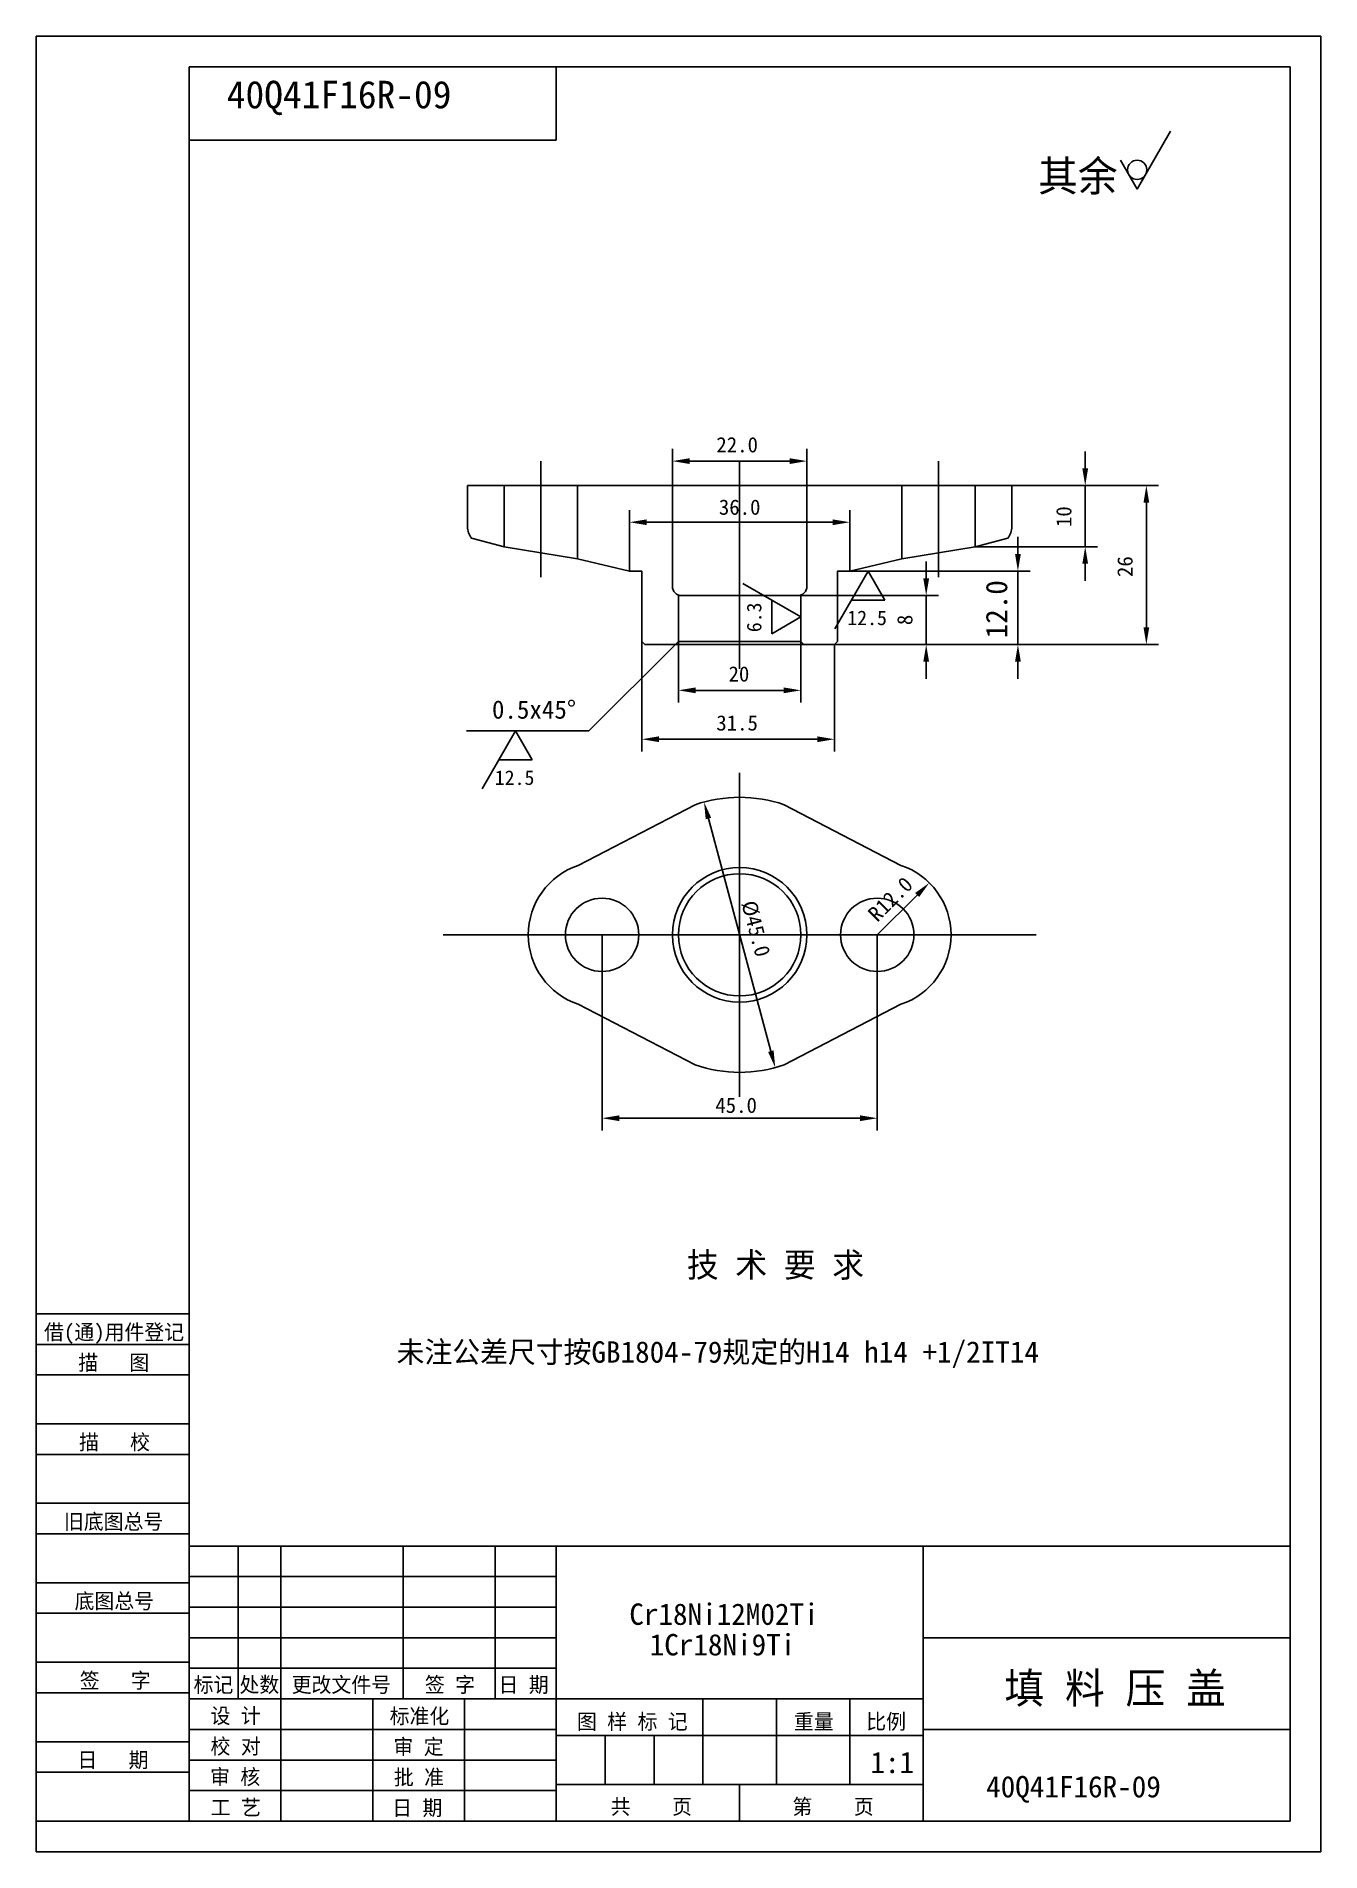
# Model space of a CAD drawing. Header units: metres. Extents: x 0 to 210, y 0 to 297.
import ezdxf

# ---------------------------------------------------------------- set-up
doc = ezdxf.new("R2010")
doc.units = ezdxf.units.M
for name, color, linetype in [('C', 6, 'Continuous'), ('D', 1, 'Continuous'), ('FL', 5, 'Continuous'), ('T', 7, 'Continuous'), ('TL', 4, 'Continuous')]:
    doc.layers.add(name, color=color, linetype=linetype)

# ---------------------------------------------------------------- blocks, each defined once
blk = doc.blocks.new('TUKUN4')
at = {"layer": 'FL'}
for p, q in [((0, 297), (0, 0)), ((210, 297), (0, 297)), ((210, 0), (210, 297)), ((0, 78), (25, 78)), ((0, 70), (25, 70)), ((0, 65), (25, 65)), ((0, 57), (25, 57)), ((0, 52), (25, 52)), ((33, 25), (33, 50)), ((40, 5), (40, 50)), ((60, 25), (60, 50)), ((75, 25), (75, 50)), ((25, 45), (85, 45)), ((0, 44), (25, 44)), ((0, 39), (25, 39)), ((25, 40), (85, 40)), ((25, 35), (85, 35)), ((0, 31), (25, 31)), ((25, 30), (85, 30)), ((0, 26), (25, 26)), ((70, 5), (70, 25)), ((0, 18), (25, 18)), ((25, 20), (85, 20)), ((25, 15), (85, 15)), ((0, 13), (25, 13)), ((25, 10), (85, 10)), ((0, 0), (210, 0))]:
    blk.add_line(p, q, dxfattribs=at)
at = {"layer": 'TL'}
for p, q in [((25, 5), (25, 292)), ((205, 292), (25, 292)), ((85, 292), (85, 280)), ((205, 5), (205, 292)), ((85, 280), (25, 280)), ((0, 88), (25, 88)), ((0, 83), (25, 83)), ((205, 50), (25, 50)), ((85, 5), (85, 50)), ((145, 5), (145, 50)), ((205, 35), (145, 35)), ((145, 25), (25, 25)), ((55, 5), (55, 25)), ((109, 11), (109, 25)), ((121, 11), (121, 25)), ((133, 11), (133, 25)), ((85, 19), (145, 19)), ((93, 11), (93, 19)), ((101, 11), (101, 19)), ((205, 20), (145, 20)), ((145, 11), (85, 11)), ((115, 5), (115, 11)), ((0, 5), (205, 5))]:
    blk.add_line(p, q, dxfattribs=at)
at = {"layer": 'T'}
for s, p in [('借(通)用件登记', (1.26, 83.76)), ('描   图', (6.86, 78.76)), ('描   校', (6.98, 65.76)), ('旧底图总号', (4.52, 52.76)), ('底图总号', (6.25, 39.76)), ('签   字', (7.1, 26.76)), ('标记', (25.71, 26.07)), ('处数', (33.22, 26.07)), ('更改文件号', (41.75, 26.07)), ('签 字', (63.53, 26.07)), ('日 期', (75.57, 26.07)), ('设 计', (28.5, 20.99)), ('标准化', (57.77, 20.93)), ('图 样 标 记', (88.4, 20.04)), ('重量', (123.88, 20.04)), ('比例', (135.7, 20.04)), ('校 对', (28.48, 15.99)), ('审 定', (58.39, 15.93)), ('日   期', (6.72, 13.76)), ('审 核', (28.41, 10.99)), ('批 准', (58.46, 10.93)), ('共    页', (93.91, 6.13)), ('第    页', (123.62, 6.13)), ('工 艺', (28.52, 5.99)), ('日 期', (58.18, 5.93))]:
    blk.add_text(s, height=2.5, dxfattribs=at).set_placement(p)

msp = doc.modelspace()

# ---------------------------------------------------------------- linework, layer by layer
at = {"layer": 'C'}
for p, q in [((82.5, 227.5), (82.5, 208.5)), ((115, 193.5), (115, 227.5)), ((147.5, 227.5), (147.5, 208.5)), ((115, 176.5), (115, 123.5)), ((66.5, 150), (163.5, 150))]:
    msp.add_line(p, q, dxfattribs=at)
at = {"layer": 'D'}
for p, q in [((185.46, 281.46), (180, 272)), ((180, 272), (177.27, 276.73)), ((104, 223.5), (104, 229.5)), ((126, 223.5), (126, 229.5)), ((171.5, 226.3), (171.5, 229.1)), ((106.8, 227.5), (123.2, 227.5)), ((159.5, 223.5), (173.5, 223.5)), ((159.5, 223.5), (183.5, 223.5)), ((171.5, 223.5), (171.5, 213.5)), ((181.5, 220.7), (181.5, 200.3)), ((97, 209.5), (97, 219.5)), ((99.8, 217.5), (130.2, 217.5)), ((133, 209.5), (133, 219.5)), ((160.5, 212.3), (160.5, 215.1)), ((145.5, 208.3), (145.5, 211.1)), ((153.5, 213.5), (173.5, 213.5)), ((130.54, 200.04), (136, 209.5)), ((133, 209.5), (162.5, 209.5)), ((136, 209.5), (138.73, 204.77)), ((160.5, 197.5), (160.5, 209.5)), ((171.5, 210.7), (171.5, 207.9)), ((115.54, 207.46), (125, 202)), ((125, 205.5), (147.5, 205.5)), ((145.5, 197.5), (145.5, 205.5)), ((120.27, 199.27), (120.27, 204.73)), ((125, 202), (120.27, 199.27)), ((138.73, 204.77), (133.27, 204.77)), ((104.5, 197.5), (90.36, 183.36)), ((99, 198), (99, 180)), ((105, 198), (105, 188)), ((125, 198), (125, 188)), ((130.5, 197.5), (183.5, 197.5)), ((130.5, 197.5), (162.5, 197.5)), ((130.5, 197.5), (147.5, 197.5)), ((130.5, 197.5), (130.5, 180)), ((145.5, 194.7), (145.5, 191.9)), ((160.5, 194.7), (160.5, 191.9)), ((107.8, 190), (122.2, 190)), ((90.36, 183.36), (70.36, 183.36)), ((72.89, 173.89), (78.36, 183.36)), ((78.36, 183.36), (81.09, 178.63)), ((101.8, 182), (127.7, 182)), ((81.09, 178.63), (75.63, 178.63)), ((109.9, 169.03), (120.1, 130.97)), ((144.01, 156.51), (137.5, 150)), ((92.5, 150), (92.5, 118)), ((137.5, 150), (137.5, 118)), ((95.3, 120), (134.7, 120))]:
    msp.add_line(p, q, dxfattribs=at)
msp.add_circle((180, 275.15), 1.58, dxfattribs=at)
for points in [[(106.8, 227.97), (106.8, 227.03), (104, 227.5)], [(123.2, 227.97), (123.2, 227.03), (126, 227.5)], [(171.03, 226.3), (171.97, 226.3), (171.5, 223.5)], [(181.03, 220.7), (181.97, 220.7), (181.5, 223.5)], [(99.8, 217.97), (99.8, 217.03), (97, 217.5)], [(130.2, 217.97), (130.2, 217.03), (133, 217.5)], [(160.03, 212.3), (160.97, 212.3), (160.5, 209.5)], [(171.03, 210.7), (171.97, 210.7), (171.5, 213.5)], [(145.03, 208.3), (145.97, 208.3), (145.5, 205.5)], [(181.03, 200.3), (181.97, 200.3), (181.5, 197.5)], [(145.03, 194.7), (145.97, 194.7), (145.5, 197.5)], [(160.03, 194.7), (160.97, 194.7), (160.5, 197.5)], [(107.8, 190.47), (107.8, 189.53), (105, 190)], [(122.2, 190.47), (122.2, 189.53), (125, 190)], [(101.8, 182.47), (101.8, 181.53), (99, 182)], [(127.7, 182.47), (127.7, 181.53), (130.5, 182)], [(109.45, 168.91), (110.35, 169.15), (109.18, 171.73)], [(144.34, 156.18), (143.68, 156.84), (145.99, 158.49)], [(119.65, 130.85), (120.55, 131.09), (120.82, 128.27)], [(95.3, 120.47), (95.3, 119.53), (92.5, 120)], [(134.7, 120.47), (134.7, 119.53), (137.5, 120)]]:
    msp.add_solid(points, dxfattribs=at)
at = {"layer": 'TL'}
for points in [[(76.5, 223.5), (70.5, 223.5), (70.5, 216.78, 0.17), (71.15, 214.92), (76.5, 213.5), (76.5, 223.5)], [(104, 223.5), (88.5, 223.5), (88.5, 211.5), (97, 209.5), (99, 209.5), (99, 198), (99.5, 197.5), (104.5, 197.5), (105, 198), (105, 205.5), (105.5, 205.5, -0.41), (104, 207), (104, 223.5)], [(125.5, 197.5), (125, 198), (125, 205.5), (124.5, 205.5, 0.41), (126, 207), (126, 223.5), (141.5, 223.5), (141.5, 211.5), (133, 209.5), (131, 209.5), (131, 198), (130.5, 197.5), (125.5, 197.5)], [(153.5, 213.5), (158.85, 214.92, 0.17), (159.5, 216.78), (159.5, 223.5), (153.5, 223.5), (153.5, 213.5)], [(115, 172.5, 0.08), (107.73, 171.29), (88.62, 161.36, 0.72), (88.62, 138.64), (107.73, 128.71, 0.08), (115, 127.5, 0.08)], [(115, 172.5, -0.08), (122.27, 171.29), (141.38, 161.36, -0.72), (141.38, 138.64), (122.27, 128.71, -0.08), (115, 127.5, -0.08)]]:
    msp.add_lwpolyline(points, format="xyb", dxfattribs=at)
for points in [[(88.5, 223.5), (76.5, 223.5)], [(104, 223.5), (115, 223.5), (126, 223.5)], [(141.5, 223.5), (153.5, 223.5)], [(76.5, 213.5), (88.5, 211.5)], [(141.5, 211.5), (153.5, 213.5)], [(105, 205.5), (125, 205.5)], [(104.5, 197.5), (125.5, 197.5)], [(105, 198), (125, 198)]]:
    msp.add_lwpolyline(points, dxfattribs=at)
for points in [[(126, 150, 1), (104, 150, 1)], [(104, 150, -1), (126, 150, -1)], [(125, 150, 1), (105, 150, 1)], [(105, 150, -1), (125, 150, -1)], [(98.5, 150, 1), (86.5, 150, 1)], [(143.5, 150, 1), (131.5, 150, 1)]]:
    msp.add_lwpolyline(points, format="xyb", close=True, dxfattribs=at)

# ---------------------------------------------------------------- block references
at = {"layer": 'D'}
msp.add_blockref('TUKUN4', (0, 0), dxfattribs=at)

# ---------------------------------------------------------------- texts
for s, height, p in [('40Q41F16R-09', 4.5, (31.14, 285.22)), ('其余', 5, (163.8, 271.64)), ('22.0', 2.5, (111.19, 228.93)), ('36.0', 2.5, (111.6, 218.72)), ('12.5', 2.38, (132.6, 200.67)), ('20', 2.5, (113.18, 191.43)), ('0.5x45%%d', 3, (74.5, 185.36)), ('31.5', 2.5, (111.18, 183.42)), ('12.5', 2.38, (74.96, 174.52)), ('45.0', 2.5, (111.02, 120.87)), ('技 术 要 求', 4, (106.37, 94)), ('未注公差尺寸按GB1804-79规定的H14 h14 +1/2IT14', 3.5, (58.91, 80)), ('Cr18Ni12M02Ti', 3.5, (96.96, 37.11)), ('1Cr18Ni9Ti', 3.5, (100.29, 32.11)), ('填 料 压 盖', 5, (158.29, 24.26)), ('1:1', 3.5, (136.38, 12.85)), ('40Q41F16R-09', 3.5, (155.3, 8.88))]:
    msp.add_text(s, height=height, dxfattribs=at).set_placement(p)
for s, height, rotation, p in [('10', 2.5, 90, (169.25, 216.71)), ('26', 2.5, 90, (179.25, 208.54)), ('12.0', 3.5, 90, (158.75, 198.5)), ('6.3', 2.38, 90, (118.55, 199.51)), ('8', 2.5, 90, (143.25, 200.67)), ('R12.0', 2.5, 45, (137.52, 151.96)), ('%%c45.0', 2.5, 285, (115.26, 155.2))]:
    msp.add_text(s, height=height, rotation=rotation, dxfattribs=at).set_placement(p)

doc.saveas('drawing.dxf')
